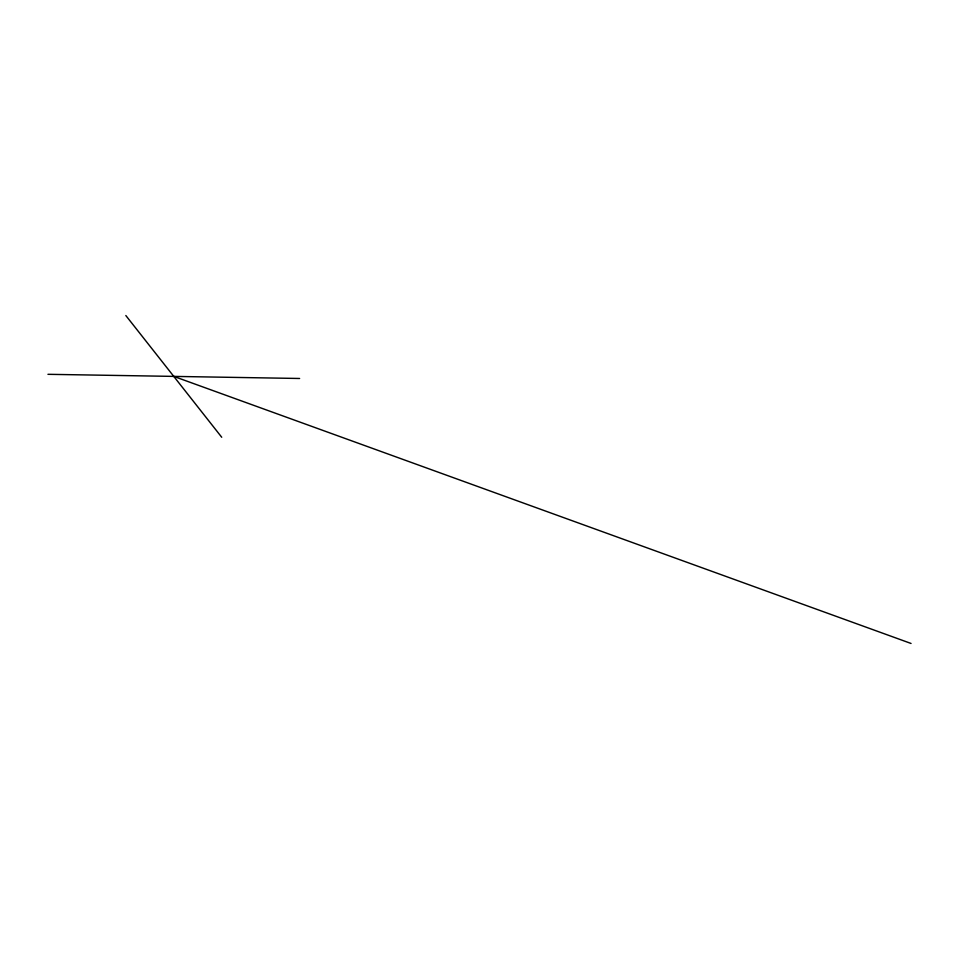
<?xml version="1.0" encoding="UTF-8"?>
<svg xmlns="http://www.w3.org/2000/svg" width="959" height="959" viewBox="0 0 959 959"><rect width="100%" height="100%" fill="white"/><g stroke="black" fill="none" stroke-linecap="round" stroke-linejoin="round"><path stroke-width="1.44" d="M47.95 374.31L299.616 378.481M173.783 376.396L911.05 643.465M125.833 315.535L221.721 437.256"/></g></svg>
